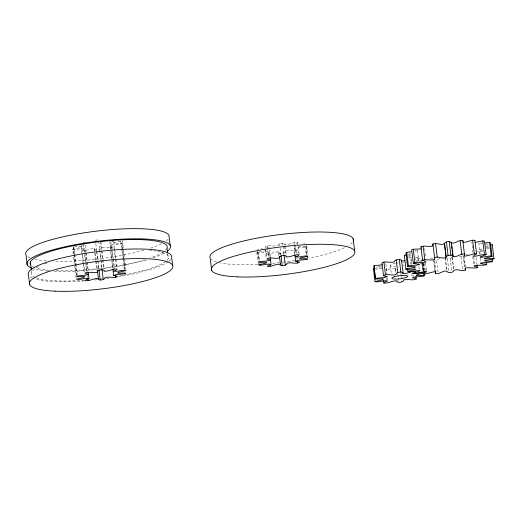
<?xml version="1.0" encoding="UTF-8"?>
<svg xmlns="http://www.w3.org/2000/svg" width="520" height="520" viewBox="0 0 520 520"><rect width="100%" height="100%" fill="white"/><g stroke="black" fill="none" stroke-linecap="round" stroke-linejoin="round"><path stroke-width="0.39" stroke-dasharray="2.6 1.95" d="M123.494 257.992L121.914 243.172L113.997 243.275L114.523 242.411L120.653 241.208M306.891 254.833L306.111 246.525L298.194 246.63M265.525 248.047L265.337 246.506C269.406 244.465 273.865 247.026 278.025 245.564L278.096 244.562C279.955 243.165 282.919 242.554 284.934 243.886L284.459 244.641C289.055 245.18 293.007 241.897 297.655 242.431L296.406 243.666L293.923 244.472M74.25 246.792L81.023 246.591L80.496 247.462L72.664 249.249L73.249 253.975M95.635 260.364L94.276 249.333L94.757 248.58C90.162 248.04 86.21 251.322 81.555 250.783L82.803 249.548L85.293 248.749L85.677 251.901M278.85 255.756L278.473 252.681L278.954 251.927C274.352 251.388 270.4 254.67 265.752 254.137L267 252.902L269.49 252.096L270.056 256.704M395.454 272.129L395.063 268.964L395.544 268.209L391.788 268.307L386.782 269.971M452.192 257.348L450.216 258.648L446.322 258.681M415.428 257.03L417.859 257.426L415.35 258.135M480.168 254.339L478.79 243.133L481.299 242.424M414.895 250.419L417.45 250.517L415.103 251.492M479.694 254.046C478.043 250.62 479.538 248.768 482.703 249.022M472.947 252.655L471.809 242.171M94.276 249.333C96.298 250.66 99.255 250.055 101.114 248.658L101.192 247.65C105.346 246.188 109.805 248.755 113.88 246.708L115.33 258.531M278.473 252.681C280.488 254.014 283.452 253.403 285.311 252.005L285.382 251.004C289.543 249.542 294.002 252.103 298.07 250.061L298.447 253.13M440.102 258.642L436.534 259.954L438.009 271.96M258.271 264.108L256.861 252.597L264.687 250.809M84.331 244.511L82.199 245.206L79.761 245.264M110.364 248.742L109.974 245.589L112.82 244.66L121.752 243.808M294.827 254.312L294.171 248.937L297.017 248.014L305.949 247.156M411.001 264.706L410.514 260.748L412.38 260.15M430.326 258.499L433.362 258.303M375.147 268.294L381.284 267.092L381.81 266.221L378.099 266.428M421.447 260.839L418.853 261.495M407.953 257.205L411.469 256.341M420.166 258.557L415.077 259.512M487.149 243.776L485.179 244.218M409.812 259.155L411.307 258.837L411.983 264.381M482.365 243.302L480.597 243.594L478.79 243.133M459.335 256.867L463.053 256.639M111.722 241.599L113.939 241.189M381.869 268.307L375.719 269.146M466.167 254.144L468.026 254.274M95.433 240.299L98.481 239.779M257.459 249.411L258.726 249.203M416.208 260.553L421.421 259.935L422.682 270.231M420.01 263.855L422.539 263.439L423.416 270.562M408.369 254.482L410.572 254.137M488.28 246.083L486.076 246.422M416.019 261.931L417.437 261.709M489.294 248.281L486.154 248.716M411.502 257.706L408.31 258.043M485.999 245.056L488.209 244.868M410.651 255.502L408.441 255.697M261.346 248.814L262.542 248.697M482.794 251.381L477.054 251.706M72.664 249.249C76.876 250.439 81.166 247.533 85.293 248.749M303.739 243.75L304.831 243.659M256.861 252.597C261.072 253.792 265.356 250.881 269.49 252.096M83.122 242.444L85.527 242.359M486.148 247.416L488.937 247.448M409.286 253.156L410.501 253.143M482.697 250.231L479.2 250.042M294.171 248.937L297.102 249.405L298.07 250.061M269.236 247.631L266.305 247.162L265.337 246.506M109.974 245.589L112.905 246.058L113.88 246.708M410.514 260.748L411.847 261.066M395.98 269.445L395.063 268.964M480.181 258.043L480.772 262.847M476.197 257.777L476.976 264.18M473.766 256.763L474.747 264.771M472.771 256.62L473.85 265.428M464.061 255.613L465.433 266.819M463.71 256.516L464.99 266.923M462.924 254.917L464.399 266.923M461.078 257.003L462.651 269.808M452.263 257.173L453.739 269.178M452.192 257.627L453.57 268.834M450.216 258.648L451.692 270.654M447.434 258.98L449.007 271.784M445.374 257.641L446.947 270.445M445.244 258.017L446.719 270.023M434.766 260.748L436.046 271.147M433.979 260.91L435.26 271.31M433.433 259.298L434.909 271.303M424.469 248.742L424.665 250.341M425.061 253.546L425.353 255.944M425.575 263.114L426.556 271.122M424.404 263.523L425.288 270.725M423.514 263.315L424.404 270.543M423.169 263.322L424.053 270.524M422.916 263.523L423.8 270.725M422.799 263.594L423.676 270.719M421.935 261.872L423.02 270.68M417.45 250.517L418.73 260.923M417.859 257.426L418.347 261.43M418.938 266.233L419.328 269.432M413.654 274.969L413.849 276.556M411.834 273.93L412.126 276.302M400.862 273.156L401.154 275.535M401.251 276.322L401.928 281.866M397.813 273.676L398.885 282.386M395.544 268.209L396.032 272.168M390.299 265.48L391.268 273.397M385.834 263.906L386.997 273.409M386.081 268.378L386.763 273.917M387.25 277.875L387.537 280.254M386.262 278.207L386.457 279.786M306.735 245.505L307.866 254.716M306.111 246.525L307.151 254.963M307.242 255.736L307.528 258.037M306.982 255.6L307.268 257.901M305.11 245.96L306.241 255.171M297.655 242.431L299.039 253.533M296.088 250.776L296.465 253.844M296.94 257.68L297.128 259.214M294.71 242.561L294.899 244.094M294.996 244.862L296.127 254.072M294.112 246.006L295.146 254.449M284.934 243.886L285.123 245.421M285.22 246.188L286.253 254.631M284.648 246.175L285.682 254.618M282.672 243.126L282.958 245.433M283.049 246.201L284.089 254.644M283.784 252.922L283.972 254.456M279.63 243.646L281.041 255.164M280.735 253.442L280.923 254.976M278.954 251.927L279.422 255.769M269.522 249.931L270.368 256.841M268.697 254.007L269.074 257.082M267.319 245.797L267.507 247.332M267.605 248.099L268.736 257.309M265.616 248.814L266.656 257.257M265.213 249.945L266.253 258.388M258.583 252.909L259.526 260.585M257.745 251.713L258.875 260.923M257.485 251.583L258.615 260.793M167.687 253.786L168.266 258.492M122.356 240.617L124.481 257.959M124.579 258.745L125.931 269.776M121.914 243.172L125.112 269.178M123.591 258.778L124.852 269.022M120.731 241.098L121.602 248.19M121.7 248.976L124.215 269.464M113.75 241.442L116.994 267.703M115.427 259.317L116.487 267.989M111.891 247.422L113.249 258.453M113.347 259.246L114.504 268.697M110.806 241.572L111.677 248.664M111.774 249.451L114.095 268.365M109.824 241.911L110.695 249.002M110.792 249.789L111.852 258.459M111.95 259.246L113.113 268.704M110.747 251.894L112.781 268.437M100.932 242.112L101.901 249.99M101.998 250.776L104.221 268.905M100.263 241.286L101.328 249.958M101.426 250.744L103.649 268.866M98.67 241.352L99.736 250.023M99.834 250.809L101.959 268.144M99.587 249.567L100.841 259.812M100.939 260.598L101.907 268.483M95.817 243.451L96.688 250.542M96.785 251.329L99.015 269.451M96.733 251.667L97.799 260.332M97.897 261.118L98.859 269.002M94.757 248.58L96.206 260.397M96.304 261.183L97.37 269.854M95.726 261.151L96.889 270.608M85.144 245.069L86.015 252.161M86.106 252.947L87.172 261.612M87.269 262.405L88.335 271.07M85.774 252.688L88.003 270.81M84.5 250.66L84.695 252.233M84.792 253.019L85.859 261.69M85.95 262.476L87.113 271.934M87.601 275.873L87.789 277.453M83.415 244.81L84.285 251.901M84.676 255.054L86.703 271.603M81.335 244.732L82.303 252.616M82.4 253.403L84.624 271.525M81.023 246.591L84.169 272.064M74.386 249.561L76.128 263.744M76.225 264.531L77.48 274.775M73.359 246.85L74.23 253.942M74.328 254.728L76.843 275.217M73.099 246.694L73.97 253.786M74.068 254.572L76.583 275.061M73.632 257.127L76.245 278.401M31.46 270.68L31.655 272.246M352.385 242.392A72.28 13.917 -7 0 1 348.459 245.603M344.416 247.761A72.28 13.917 -7 0 1 308.99 258.108M294.69 260.624A72.28 13.917 -7 0 1 282.783 262.262M279.637 262.626A72.28 13.917 -7 0 1 271.817 263.425M257.66 264.427A72.28 13.917 -7 0 1 219.681 262.769M216.749 262.028A72.28 13.917 -7 0 1 211.38 259.519M167.011 248.3A69.076 13.299 -7 0 1 165.341 250.478M163.105 252.174A69.076 13.299 -7 0 1 149.935 258.031M144.372 259.779A69.076 13.299 -7 0 1 55.081 270.667M49.621 270.335A69.076 13.299 -7 0 1 36.504 268.171M34.755 267.572A69.076 13.299 -7 0 1 32.058 266.214M153.439 250.666A69.076 13.299 -7 0 1 118.099 276.146M102.427 278.46A69.076 13.299 -7 0 1 100.861 278.655M84.188 280.267A69.076 13.299 -7 0 1 36.004 277.764M35.224 277.44A69.076 13.299 -7 0 1 39.188 266.344M44.505 264.043A69.076 13.299 -7 0 1 48.73 262.522M149.78 250.276A69.076 13.299 -7 0 1 151.899 250.484M170.69 259.382A72.28 13.917 -7 0 1 168.805 261.19M168.181 261.658A72.28 13.917 -7 0 1 118.599 276.705M108.96 278.213A72.28 13.917 -7 0 1 106.541 278.551M97.156 279.708A72.28 13.917 -7 0 1 94.016 280.039M84.63 280.872A72.28 13.917 -7 0 1 34.398 278.817M32.637 278.181A72.28 13.917 -7 0 1 29.679 276.51M163.885 253.344A72.28 13.917 -7 0 1 152.542 258.089M146.653 259.942A72.28 13.917 -7 0 1 53.547 271.408M47.652 271.063A72.28 13.917 -7 0 1 34.489 269.022M168.188 239.044A72.28 13.917 -7 0 1 165.685 241.312M161.48 243.796A72.28 13.917 -7 0 1 149.897 248.404M143.826 250.25A72.28 13.917 -7 0 1 53.768 261.313M46.404 260.91A72.28 13.917 -7 0 1 35.484 259.415M30.14 257.836A72.28 13.917 -7 0 1 27.183 256.172M403.851 265.031A8.06 1.554 -7 0 1 402.766 265.33M396.084 266.325A8.06 1.554 -7 0 1 391.443 264.57L392.743 264.095A8.06 1.554 -7 0 1 395.7 263.393M396.363 263.276A8.06 1.554 -7 0 1 398.444 262.983M403.007 262.743A8.06 1.554 -7 0 1 404.06 262.795"/><path stroke-width="0.78" d="M382.174 264.856L374.056 265.688L373.893 266.325L375.447 278.993L383.363 278.889L382.837 279.753L375.011 281.541L373.451 268.879L374.582 268.489M375.447 278.993L374.056 265.688M424.067 273.884L424.099 276.107L415.168 276.959L412.321 277.888L415.253 278.356L416.221 279.006C412.146 281.053 407.693 278.486 403.533 279.949L403.462 280.95C401.603 282.353 398.638 282.958 396.624 281.632L397.098 280.878C392.503 280.332 388.55 283.621 383.897 283.082L383.611 280.709M451.471 244.524L451.276 242.925C450.671 240.604 445.627 241.442 444.385 243.386L446.056 256.997C443.567 259.916 437.99 255.697 434.61 257.654L434.259 258.557C438.451 261.469 422.5 258.719 422.617 260.39L420.947 246.786C424.743 245.05 428.831 247.319 432.634 245.947M463.288 242.255C467.331 242.678 470.795 239.519 474.91 240.286L476.58 253.897C476.476 252.285 461.038 258.681 464.887 254.865L464.438 254.059C460.733 252.98 456.04 258.382 453.076 256.152L451.406 242.541M383.897 283.082L385.151 281.846L387.634 281.047C383.507 279.825 379.223 282.737 375.011 281.541M446.056 256.997C447.59 255.041 451.165 254.494 453.076 256.152M463.093 241.547L462.768 240.455C458.458 239.714 455.572 244.049 451.276 242.925M444.385 243.386C441.896 246.311 436.319 242.086 432.939 244.042L432.588 244.946L432.933 245.336M407.576 268.957L407.869 271.356L408.759 271.765C411.262 272.019 428.831 268.002 413.875 273.065C414.499 274.898 433.869 267.878 423.41 273.877C423.514 275.49 438.951 269.094 435.103 272.909L435.552 273.715C439.862 274.43 442.669 270.218 446.986 271.193C447.401 273.611 453.719 272.812 453.765 270.439C457.678 268.288 461.383 271.889 465.381 270.12L465.731 269.217C461.539 266.305 477.49 269.055 477.373 267.384L477.081 264.979M97.468 270.641L98.436 278.525L97.955 279.279C99.97 280.605 102.934 279.994 104.793 278.596L104.865 277.596C109.025 276.133 113.484 278.7 117.552 276.653L116.584 275.997L113.653 275.535L112.879 269.23M279.519 256.536L280.462 264.212L279.981 264.966C281.996 266.292 284.96 265.688 286.819 264.284L286.891 263.283C291.05 261.82 295.51 264.387 299.579 262.34L298.61 261.69L295.678 261.222L294.925 255.08M375.609 278.356L384.54 277.505L387.387 276.575L384.456 276.107L383.487 275.457L381.927 262.788C386.003 260.741 390.462 263.308 394.615 261.846L394.693 260.845C396.552 259.441 399.51 258.837 401.531 260.163L403.084 272.831L402.603 273.585C407.199 274.125 411.157 270.842 415.805 271.382L414.557 272.617L412.068 273.416C416.195 274.606 420.498 271.758 424.697 272.916L416.865 274.703L416.338 275.574L424.262 275.47M474.513 240.812L474.91 240.286M476.58 253.897C466.122 259.896 485.491 252.876 486.115 254.709L484.445 241.098L482.788 240.864L475.085 242.411M411.151 251.764L406.75 252.375L405.918 252.987L407.589 266.597C422.715 266.5 412.607 267.599 405.99 268.911L406.022 269.451C413.29 269.094 422.39 267.917 407.869 271.356M407.589 266.597L408.421 265.98C410.585 265.142 428.825 264.901 413.309 263.471L411.638 249.867L413.244 249.236L421.317 248.911M492.206 259.578L492.401 261.177L491.569 261.794C489.404 262.632 471.166 262.873 486.681 264.303L486.486 262.697M486.115 254.709C471.159 259.772 488.728 255.756 491.231 256.009L492.122 256.418L490.451 242.814L489.56 242.405L485.147 242.853M403.084 272.831C401.07 271.505 398.106 272.11 396.247 273.507L396.168 274.514C392.015 275.971 387.556 273.409 383.487 275.457M413.309 263.471C413.51 261.547 433.635 263.776 422.617 260.39M486.681 264.303C486.479 266.227 466.356 263.998 477.373 267.384M113.653 275.535L116.499 274.606L125.431 273.748L125.593 273.117L124.442 273.019L117.676 273.221L118.203 272.35L126.028 270.562C121.817 269.373 117.533 272.279 113.406 271.063L115.888 270.264L117.137 269.029C112.489 268.489 108.537 271.772 103.942 271.232L104.416 270.478C102.401 269.146 99.437 269.757 97.578 271.154L97.507 272.161C93.347 273.618 88.888 271.057 84.819 273.104L85.787 273.754L88.719 274.222L85.872 275.151L76.941 276.003L76.778 276.64L77.928 276.738L84.695 276.536L84.169 277.401L76.343 279.188C80.555 280.384 84.838 277.472 88.972 278.688L88.192 272.389M295.678 261.222L298.526 260.293L307.457 259.441L307.619 258.804L306.469 258.707L299.702 258.908L300.228 258.037L308.055 256.25C303.843 255.06 299.559 257.966 295.432 256.75L297.914 255.951L299.163 254.716C294.515 254.176 290.563 257.459 285.968 256.919L286.442 256.165C284.427 254.839 281.463 255.444 279.604 256.841L279.533 257.849C275.373 259.305 270.913 256.744 266.844 258.791L267.813 259.441L270.745 259.909L267.897 260.839L258.967 261.69L258.804 262.327L259.954 262.425L266.721 262.223L266.195 263.088L258.369 264.875C262.581 266.071 266.864 263.159 270.998 264.381L270.147 257.471M88.972 278.688L86.483 279.494L85.234 280.728C89.882 281.268 93.834 277.979 98.436 278.525M270.998 264.381L268.508 265.181L267.261 266.416C271.908 266.955 275.86 263.666 280.462 264.212M492.122 256.418C477.601 259.831 486.707 258.687 493.968 258.323L494 258.863C487.383 260.175 477.276 261.274 492.401 261.177M404.352 255.847L404.32 255.307L406.523 254.826M490.815 244.751L492.297 244.712L494 258.863M401.05 260.917L404.807 260.819M373.451 268.879L374.601 269.087M420.947 246.786L421.395 247.208M489.56 242.405L491.231 256.009M482.788 240.864L484.458 254.469M472.641 240.24L474.312 253.851M462.768 240.455L464.438 254.059M465.185 268.522L465.381 270.12M460.115 240.604L461.786 254.208M451.666 246.123L451.965 248.528M452.16 250.127L452.946 256.529M449.215 241.579L450.885 255.19M446.433 241.917L448.103 255.522M444.554 243.731L445.341 250.133M445.536 251.732L446.225 257.335M435.572 243.561L437.242 257.166M432.939 244.042L434.61 257.654M435.26 271.31L435.552 273.715M423.176 246.194L424.847 259.805M424.151 271.323L424.346 272.922M413.244 249.236L414.915 262.841M415.928 276.633L416.221 279.006M406.75 252.375L408.421 265.98M404.32 255.307L406.022 269.451M399.269 259.409L400.822 272.077M396.221 259.928L397.774 272.597M383.916 262.074L385.469 274.742M353.119 238.647L354.627 250.933M297.408 261.521L297.596 263.055M284.063 255.222L285.292 265.2M281.014 255.743L282.243 265.72M270.017 264.752L270.205 266.292M259.903 263.659L260.091 265.194M211.705 270.387L210.197 258.108A72.28 13.917 -7 0 1 278.817 234.708A72.28 13.917 -7 0 1 353.412 240.078M170.17 245.453L168.922 235.3A72.28 13.917 -7 0 0 90.883 231.849A72.28 13.917 -7 0 0 26 254.755L27.248 264.908M172.601 265.245L171.418 255.639A72.28 13.917 -7 0 0 93.379 252.187A72.28 13.917 -7 0 0 28.496 275.1L29.679 284.7M167.589 253.006L167.011 248.3A69.076 13.299 -7 0 0 97.63 241.917A69.076 13.299 -7 0 0 30.628 264.836M115.278 275.002L115.57 277.368M102.005 269.269L103.266 279.513M98.956 269.789L100.217 280.033M87.887 278.239L88.179 280.599M30.401 262.061L31.363 269.9M492.297 244.712L492.329 245.252M31.382 267.989A72.28 13.917 -7 0 1 96.291 241.456A72.28 13.917 -7 0 1 167.55 251.004M394.297 276.764L392.997 277.238A8.06 1.554 -7 0 0 394.869 279.045A8.06 1.554 -7 0 0 405.405 277.7L406.712 277.225A8.06 1.554 -7 0 0 404.84 275.418A8.06 1.554 -7 0 0 394.297 276.764M237.289 276.861A72.28 13.917 -7 0 0 353.893 254.67A72.28 13.917 -7 0 0 258.31 250.445A72.28 13.917 -7 0 0 237.289 276.861M55.263 291.174A72.28 13.917 -7 0 0 171.867 268.983A72.28 13.917 -7 0 0 76.284 264.758A72.28 13.917 -7 0 0 55.263 291.174"/></g></svg>
